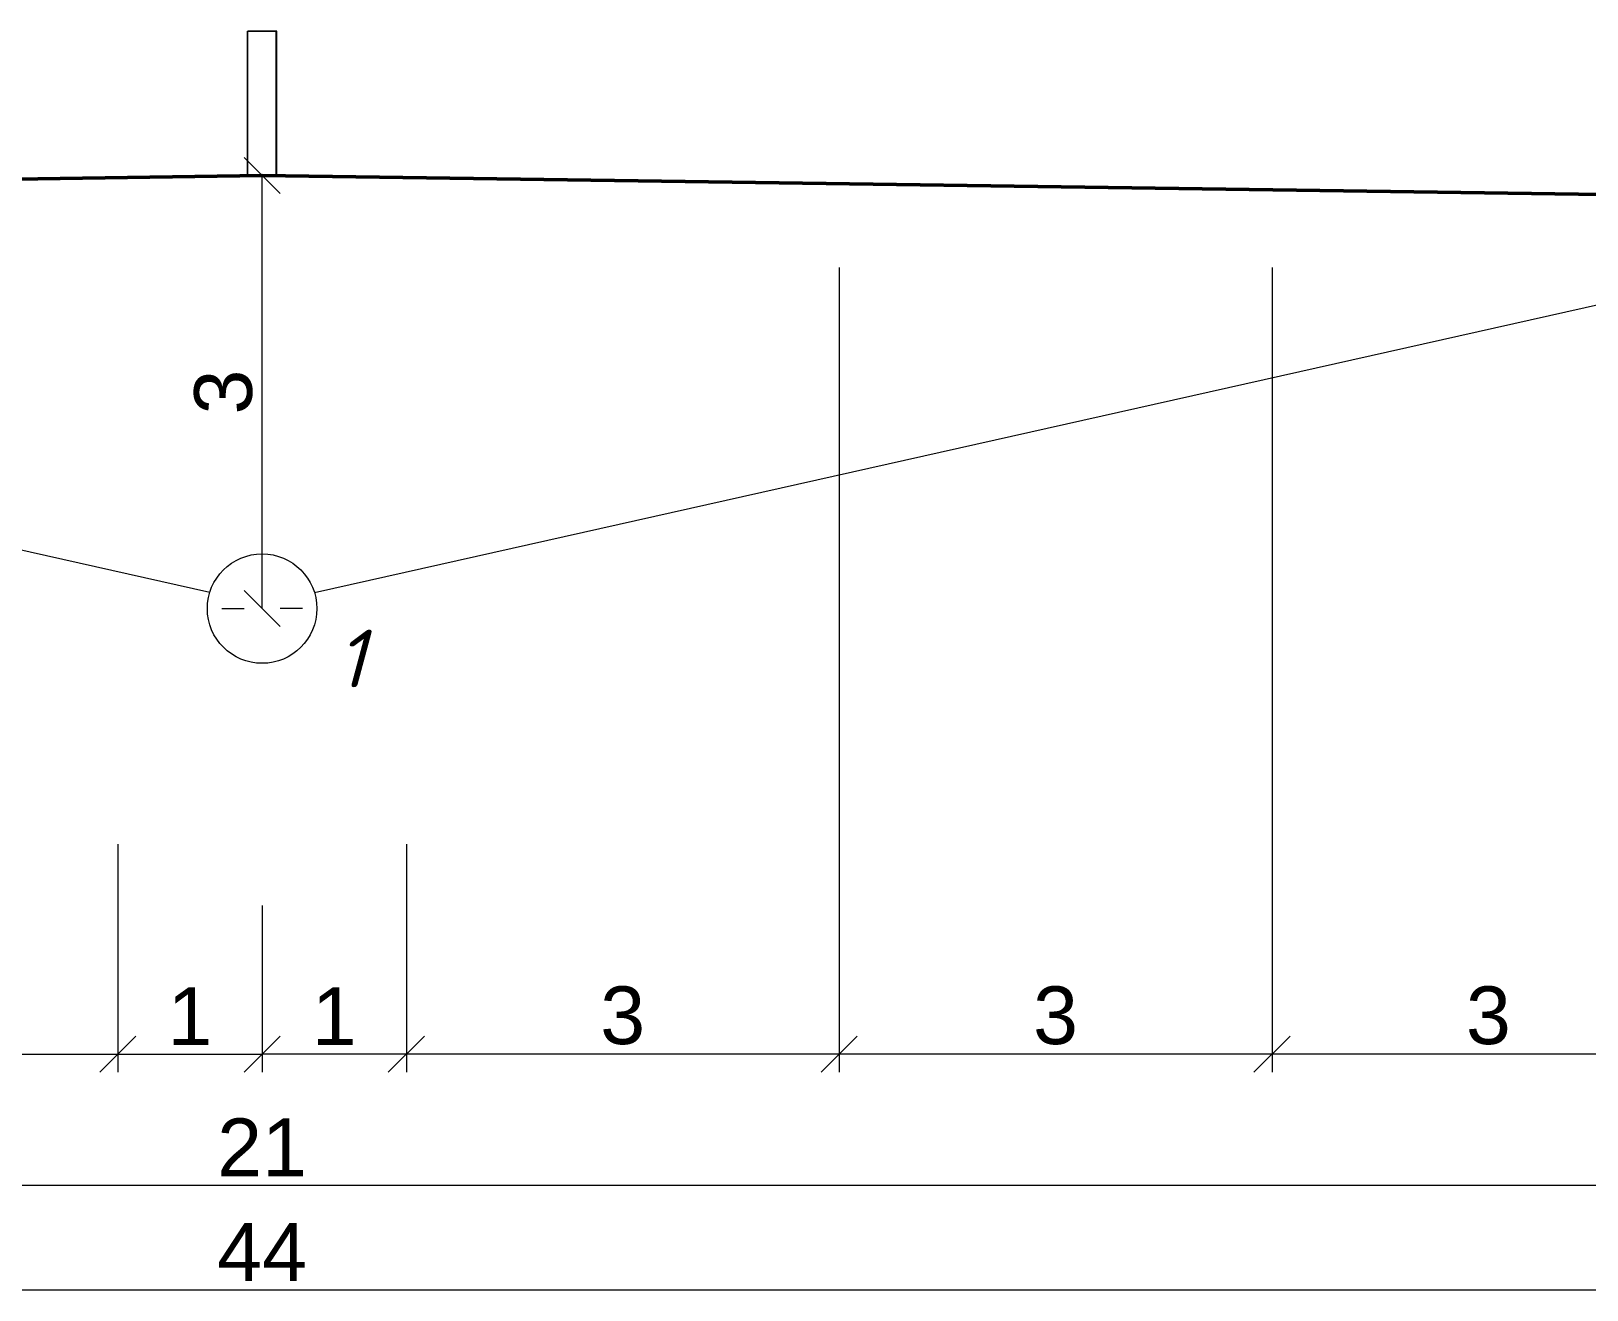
# Model space of a CAD drawing. Header units: millimetres. Extents: x -2123 to 34701, y -1286 to 835.
# Drawn here: x 44.85 to 55.62, y -232.37 to -223.65 of the extents above; entities that cross this region are included whole.
import ezdxf

# ---------------------------------------------------------------- set-up
doc = ezdxf.new("R2010")
doc.units = ezdxf.units.MM
doc.layers.get('0').update_dxf_attribs({"lineweight": 15})
for name, color, linetype, lineweight in [('Дор. Розм.', 7, 'Continuous', 50), ('Линия 0.2', 220, 'Continuous', 20), ('Линия 0.5', 26, 'Continuous', 50), ('Размер', 94, 'Continuous', 15)]:
    doc.layers.add(name, color=color, linetype=linetype, lineweight=lineweight)
doc.styles.get("Standard").update_dxf_attribs({"font": 'arial.ttf'})
doc.styles.add('стиль1', font='isocpeui.ttf')
doc.dimstyles.new('М-100', dxfattribs={"dimscale": 100, "dimtxt": 4, "dimasz": 2.5, "dimexe": 1.25, "dimexo": 3, "dimtad": 1, "dimlfac": 0.001, "dimtxsty": 'Standard', "dimblk": 'OBLIQUE', "dimcen": 2.5, "dimadec": 0, "dimazin": 0, "dimtfac": 1, "dimtmove": 0, "dimatfit": 3, "dimldrblk": 'OBLIQUE', "dimfxl": 1.25, "dimlwd": -1, "dimlwe": -1, "dimarcsym": 0})

# ---------------------------------------------------------------- blocks, each defined once
blk = doc.blocks.new('_Oblique')
at = {"color": 0, "linetype": 'ByBlock', "lineweight": -2}
blk.add_line((-0.5, -0.5), (0.5, 0.5), dxfattribs=at)
blk = doc.blocks.new('*D1141')
at = {"layer": 'Defpoints', "color": 0, "ltscale": 1000, "transparency": 16777216}
for p in [(41596, 17460), (38599, 13466), (38599, 11710)]:
    blk.add_point(p, dxfattribs=at)
at = {"layer": 'Размер', "color": 0, "ltscale": 1000, "transparency": 16777216}
for p, q in [((41596, 17160), (41596, 11585)), ((38599, 13166), (38599, 11585)), ((41596, 11710), (38599, 11710))]:
    blk.add_line(p, q, dxfattribs=at)
at = {"layer": 'Размер', "color": 0, "ltscale": 1000, "transparency": 16777216, "xscale": 250, "yscale": 250, "zscale": 250, "rotation": 180}
blk.add_blockref('_Oblique', (38599, 11710), dxfattribs=at)
at = {"layer": 'Размер', "color": 0, "ltscale": 1000, "transparency": 16777216, "xscale": 250, "yscale": 250, "zscale": 250}
blk.add_blockref('_Oblique', (41596, 11710), dxfattribs=at)
at = {"layer": 'Размер', "color": 0, "ltscale": 1000, "transparency": 16777216, "insert": (40097, 11977), "char_height": 400, "attachment_point": 5}
blk.add_mtext('3', dxfattribs=at)
blk = doc.blocks.new('*D1142')
at = {"layer": 'Defpoints', "color": 0, "ltscale": 1000, "transparency": 16777216}
for p in [(38599, 13466), (37600, 13041), (37600, 11710)]:
    blk.add_point(p, dxfattribs=at)
at = {"layer": 'Размер', "color": 0, "ltscale": 1000, "transparency": 16777216}
for p, q in [((38599, 13166), (38599, 11585)), ((37600, 12741), (37600, 11585)), ((38599, 11710), (37600, 11710))]:
    blk.add_line(p, q, dxfattribs=at)
at = {"layer": 'Размер', "color": 0, "ltscale": 1000, "transparency": 16777216, "xscale": 250, "yscale": 250, "zscale": 250, "rotation": 180}
blk.add_blockref('_Oblique', (37600, 11710), dxfattribs=at)
at = {"layer": 'Размер', "color": 0, "ltscale": 1000, "transparency": 16777216, "xscale": 250, "yscale": 250, "zscale": 250}
blk.add_blockref('_Oblique', (38599, 11710), dxfattribs=at)
at = {"layer": 'Размер', "color": 0, "ltscale": 1000, "transparency": 16777216, "insert": (38100, 11973), "char_height": 400, "attachment_point": 5}
blk.add_mtext('1', dxfattribs=at)
blk = doc.blocks.new('*D1146')
at = {"layer": 'Defpoints', "color": 0, "ltscale": 1000, "transparency": 16777216}
for p in [(37600, 17797), (37621, 17797), (37621, 14797)]:
    blk.add_point(p, dxfattribs=at)
at = {"layer": 'Размер', "color": 0, "ltscale": 1000, "transparency": 16777216}
for p, q in [((37321, 17797), (37475, 17797)), ((37600, 14797), (37600, 17797)), ((37321, 14797), (37475, 14797))]:
    blk.add_line(p, q, dxfattribs=at)
at = {"layer": 'Размер', "color": 0, "ltscale": 1000, "transparency": 16777216, "xscale": 250, "yscale": 250, "zscale": 250}
for p, rotation in [((37600, 17797), 90), ((37600, 14797), 270)]:
    blk.add_blockref('_Oblique', p, dxfattribs=dict(at, rotation=rotation))
at = {"layer": 'Размер', "color": 0, "ltscale": 1000, "transparency": 16777216, "insert": (37333, 16297), "char_height": 400, "attachment_point": 5, "rotation": 90}
blk.add_mtext('3', dxfattribs=at)
blk = doc.blocks.new('*D1147')
at = {"layer": 'Defpoints', "color": 0, "ltscale": 1000, "transparency": 16777216}
for p in [(57590, 13028), (17611, 11710), (57590, 10077)]:
    blk.add_point(p, dxfattribs=at)
at = {"layer": 'Размер', "color": 0, "ltscale": 1000, "transparency": 16777216}
for p, q in [((57590, 12728), (57590, 9952)), ((17611, 11410), (17611, 9952)), ((17611, 10077), (57590, 10077))]:
    blk.add_line(p, q, dxfattribs=at)
at = {"layer": 'Размер', "color": 0, "ltscale": 1000, "transparency": 16777216, "xscale": 250, "yscale": 250, "zscale": 250, "rotation": 180}
blk.add_blockref('_Oblique', (17611, 10077), dxfattribs=at)
at = {"layer": 'Размер', "color": 0, "ltscale": 1000, "transparency": 16777216, "xscale": 250, "yscale": 250, "zscale": 250}
blk.add_blockref('_Oblique', (57590, 10077), dxfattribs=at)
at = {"layer": 'Размер', "color": 0, "ltscale": 1000, "transparency": 16777216, "insert": (37600, 10340), "char_height": 400, "attachment_point": 5}
blk.add_mtext('44', dxfattribs=at)
blk = doc.blocks.new('*D1120')
at = {"layer": 'Defpoints', "color": 0, "ltscale": 1000, "transparency": 16777216}
for p in [(27110, 11710), (48090, 11709), (48090, 10802)]:
    blk.add_point(p, dxfattribs=at)
at = {"layer": 'Размер', "color": 0, "ltscale": 1000, "transparency": 16777216}
for p, q in [((27110, 11410), (27110, 10677)), ((48090, 11409), (48090, 10677)), ((27110, 10802), (48090, 10802))]:
    blk.add_line(p, q, dxfattribs=at)
at = {"layer": 'Размер', "color": 0, "ltscale": 1000, "transparency": 16777216, "xscale": 250, "yscale": 250, "zscale": 250, "rotation": 180}
blk.add_blockref('_Oblique', (27110, 10802), dxfattribs=at)
at = {"layer": 'Размер', "color": 0, "ltscale": 1000, "transparency": 16777216, "xscale": 250, "yscale": 250, "zscale": 250}
blk.add_blockref('_Oblique', (48090, 10802), dxfattribs=at)
at = {"layer": 'Размер', "color": 0, "ltscale": 1000, "transparency": 16777216, "insert": (37600, 11065), "char_height": 400, "attachment_point": 5}
blk.add_mtext('21', dxfattribs=at)
blk = doc.blocks.new('*D1122')
at = {"layer": 'Defpoints', "color": 0, "ltscale": 1000, "transparency": 16777216}
for p in [(44593, 17460), (41596, 13466), (41596, 11710)]:
    blk.add_point(p, dxfattribs=at)
at = {"layer": 'Размер', "color": 0, "ltscale": 1000, "transparency": 16777216}
for p, q in [((44593, 17160), (44593, 11585)), ((41596, 13166), (41596, 11585)), ((44593, 11710), (41596, 11710))]:
    blk.add_line(p, q, dxfattribs=at)
at = {"layer": 'Размер', "color": 0, "ltscale": 1000, "transparency": 16777216, "xscale": 250, "yscale": 250, "zscale": 250, "rotation": 180}
blk.add_blockref('_Oblique', (41596, 11710), dxfattribs=at)
at = {"layer": 'Размер', "color": 0, "ltscale": 1000, "transparency": 16777216, "xscale": 250, "yscale": 250, "zscale": 250}
blk.add_blockref('_Oblique', (44593, 11710), dxfattribs=at)
at = {"layer": 'Размер', "color": 0, "ltscale": 1000, "transparency": 16777216, "insert": (43094, 11977), "char_height": 400, "attachment_point": 5}
blk.add_mtext('3', dxfattribs=at)
blk = doc.blocks.new('*D1123')
at = {"layer": 'Defpoints', "color": 0, "ltscale": 1000, "transparency": 16777216}
for p in [(47590, 15092), (44593, 13466), (44593, 11710)]:
    blk.add_point(p, dxfattribs=at)
at = {"layer": 'Размер', "color": 0, "ltscale": 1000, "transparency": 16777216}
for p, q in [((47590, 14792), (47590, 11585)), ((44593, 13166), (44593, 11585)), ((47590, 11710), (44593, 11710))]:
    blk.add_line(p, q, dxfattribs=at)
at = {"layer": 'Размер', "color": 0, "ltscale": 1000, "transparency": 16777216, "xscale": 250, "yscale": 250, "zscale": 250, "rotation": 180}
blk.add_blockref('_Oblique', (44593, 11710), dxfattribs=at)
at = {"layer": 'Размер', "color": 0, "ltscale": 1000, "transparency": 16777216, "xscale": 250, "yscale": 250, "zscale": 250}
blk.add_blockref('_Oblique', (47590, 11710), dxfattribs=at)
at = {"layer": 'Размер', "color": 0, "ltscale": 1000, "transparency": 16777216, "insert": (46091, 11977), "char_height": 400, "attachment_point": 5}
blk.add_mtext('3', dxfattribs=at)
blk = doc.blocks.new('*D1124')
at = {"layer": 'Defpoints', "color": 0, "ltscale": 1000, "transparency": 16777216}
for p in [(36602, 13466), (37600, 13041), (37600, 11710)]:
    blk.add_point(p, dxfattribs=at)
at = {"layer": 'Размер', "color": 0, "ltscale": 1000, "transparency": 16777216}
for p, q in [((36602, 13166), (36602, 11585)), ((37600, 12741), (37600, 11585)), ((36602, 11710), (37600, 11710))]:
    blk.add_line(p, q, dxfattribs=at)
at = {"layer": 'Размер', "color": 0, "ltscale": 1000, "transparency": 16777216, "xscale": 250, "yscale": 250, "zscale": 250, "rotation": 180}
blk.add_blockref('_Oblique', (36602, 11710), dxfattribs=at)
at = {"layer": 'Размер', "color": 0, "ltscale": 1000, "transparency": 16777216, "xscale": 250, "yscale": 250, "zscale": 250}
blk.add_blockref('_Oblique', (37600, 11710), dxfattribs=at)
at = {"layer": 'Размер', "color": 0, "ltscale": 1000, "transparency": 16777216, "insert": (37101, 11973), "char_height": 400, "attachment_point": 5}
blk.add_mtext('1', dxfattribs=at)
blk = doc.blocks.new('*D1125')
at = {"layer": 'Defpoints', "color": 0, "ltscale": 1000, "transparency": 16777216}
for p in [(37580, 17797), (37600, 17797), (37580, 14797)]:
    blk.add_point(p, dxfattribs=at)
at = {"layer": 'Размер', "color": 0, "ltscale": 1000, "transparency": 16777216}
for p, q in [((37600, 14797), (37600, 17797)), ((37880, 17797), (37725, 17797)), ((37880, 14797), (37725, 14797))]:
    blk.add_line(p, q, dxfattribs=at)
at = {"layer": 'Размер', "color": 0, "ltscale": 1000, "transparency": 16777216, "xscale": 250, "yscale": 250, "zscale": 250}
for p, rotation in [((37600, 17797), 90), ((37600, 14797), 270)]:
    blk.add_blockref('_Oblique', p, dxfattribs=dict(at, rotation=rotation))
at = {"layer": 'Размер', "color": 0, "ltscale": 1000, "transparency": 16777216, "insert": (37333, 16297), "char_height": 400, "attachment_point": 5, "rotation": 90}
blk.add_mtext('3', dxfattribs=at)
blk = doc.blocks.new('*D1128')
at = {"layer": 'Defpoints', "color": 0, "ltscale": 1000, "transparency": 16777216}
for p in [(33605, 17460), (36602, 13466), (36602, 11710)]:
    blk.add_point(p, dxfattribs=at)
at = {"layer": 'Размер', "color": 0, "ltscale": 1000, "transparency": 16777216}
for p, q in [((33605, 17160), (33605, 11585)), ((36602, 13166), (36602, 11585)), ((33605, 11710), (36602, 11710))]:
    blk.add_line(p, q, dxfattribs=at)
at = {"layer": 'Размер', "color": 0, "ltscale": 1000, "transparency": 16777216, "xscale": 250, "yscale": 250, "zscale": 250, "rotation": 180}
blk.add_blockref('_Oblique', (33605, 11710), dxfattribs=at)
at = {"layer": 'Размер', "color": 0, "ltscale": 1000, "transparency": 16777216, "xscale": 250, "yscale": 250, "zscale": 250}
blk.add_blockref('_Oblique', (36602, 11710), dxfattribs=at)
at = {"layer": 'Размер', "color": 0, "ltscale": 1000, "transparency": 16777216, "insert": (35103, 11977), "char_height": 400, "attachment_point": 5}
blk.add_mtext('3', dxfattribs=at)
blk = doc.blocks.new('*D1129')
at = {"layer": 'Defpoints', "color": 0, "ltscale": 1000, "transparency": 16777216}
for p in [(36602, 13466), (37600, 13041), (37600, 11710)]:
    blk.add_point(p, dxfattribs=at)
at = {"layer": 'Размер', "color": 0, "ltscale": 1000, "transparency": 16777216}
for p, q in [((36602, 13166), (36602, 11585)), ((37600, 12741), (37600, 11585)), ((36602, 11710), (37600, 11710))]:
    blk.add_line(p, q, dxfattribs=at)
at = {"layer": 'Размер', "color": 0, "ltscale": 1000, "transparency": 16777216, "xscale": 250, "yscale": 250, "zscale": 250, "rotation": 180}
blk.add_blockref('_Oblique', (36602, 11710), dxfattribs=at)
at = {"layer": 'Размер', "color": 0, "ltscale": 1000, "transparency": 16777216, "xscale": 250, "yscale": 250, "zscale": 250}
blk.add_blockref('_Oblique', (37600, 11710), dxfattribs=at)
at = {"layer": 'Размер', "color": 0, "ltscale": 1000, "transparency": 16777216, "insert": (37101, 11973), "char_height": 400, "attachment_point": 5}
blk.add_mtext('1', dxfattribs=at)
blk = doc.blocks.new('2')
at = {"layer": 'Линия 0.2', "color": 0, "ltscale": 1000}
for p, q in [((37238.062, 14908.353), (27710.613, 17046.783)), ((37962.355, 14908.353), (47489.804, 17046.783))]:
    blk.add_line(p, q, dxfattribs=at)
blk.add_circle((37600.209, 14796.77), 378.947, dxfattribs=at)
blk.add_circle((37600.209, 14796.77), 378.947, dxfattribs=at)
at = {"layer": 'Линия 0.5', "color": 0, "ltscale": 1000}
for p, q in [((27109.918, 17646.783), (37601.613, 17796.783)), ((48090.499, 17646.783), (37598.804, 17796.783))]:
    blk.add_line(p, q, dxfattribs=at)
at = {"layer": 'Размер', "color": 0, "ltscale": 1000}
for p, q in [((37498.804, 17796.783), (37498.804, 18796.783)), ((37498.804, 18796.783), (37698.804, 18796.783)), ((37498.804, 17796.783), (37498.804, 18796.783)), ((37498.804, 18796.783), (37698.804, 18796.783)), ((37501.613, 17796.783), (37501.613, 18796.783)), ((37701.613, 18796.783), (37501.613, 18796.783)), ((37501.613, 17796.783), (37501.613, 18796.783)), ((37701.613, 18796.783), (37501.613, 18796.783)), ((37698.804, 17796.783), (37698.804, 18796.783)), ((37698.804, 17796.783), (37698.804, 18796.783)), ((37701.613, 17796.783), (37701.613, 18796.783)), ((37701.613, 17796.783), (37701.613, 18796.783))]:
    blk.add_line(p, q, dxfattribs=at)
at = {"color": 0, "ltscale": 1000, "insert": (38313.253, 14650.992), "char_height": 400, "width": 760, "attachment_point": 3, "style": 'стиль1'}
blk.add_mtext('{\\fISOCPEUR|b0|i1|c204|p34;1}', dxfattribs=at)
at = {"layer": 'Размер', "color": 0, "ltscale": 1000}
for base, p1, p2, angle, picture, middle in [((37600.209, 17796.77), (37620.815, 14796.77), (37620.815, 17796.77), 90, '*D1146', (37333.343, 16296.77)), ((37600.209, 17796.77), (37579.602, 14796.77), (37579.602, 17796.77), 90, '*D1125', (37333.343, 16296.77)), ((36601.613, 11709.785), (33604.613, 17460.381), (36601.613, 13466.365), 0, '*D1128', (35103.113, 11976.651)), ((38598.804, 11709.785), (41595.804, 17460.381), (38598.804, 13466.365), 180, '*D1141', (40097.304, 11976.651)), ((41595.804, 11709.785), (44592.804, 17460.381), (41595.804, 13466.365), 180, '*D1122', (43094.304, 11976.651)), ((44592.804, 11709.785), (47589.804, 15091.572), (44592.804, 13466.365), 180, '*D1123', (46091.304, 11976.651)), ((37600.209, 11709.785), (36601.613, 13466.365), (37600.209, 13040.777), 0, '*D1124', (37100.911, 11973.104)), ((37600.209, 11709.785), (36601.613, 13466.365), (37600.209, 13040.777), 0, '*D1129', (37100.911, 11973.104)), ((37600.209, 11709.785), (38598.804, 13466.365), (37600.209, 13040.777), 180, '*D1142', (38099.506, 11973.104))]:
    dim = blk.add_linear_dim(base=base, p1=p1, p2=p2, angle=angle, dimstyle='М-100', dxfattribs=at)
    dim.commit()
    dim.dimension.update_dxf_attribs({"geometry": picture, "text_midpoint": middle})
dim = blk.add_linear_dim(base=(57589.804, 10077.164), p1=(17610.613, 11709.785), p2=(57589.804, 13028.099), text='44', dimstyle='М-100', dxfattribs=at)
dim.commit()
dim.dimension.update_dxf_attribs({"geometry": '*D1147', "text_midpoint": (37600.209, 10077.164), "dimtype": 160})
dim = blk.add_linear_dim(base=(48089.804, 10801.546), p1=(27109.918, 11709.785), p2=(48089.804, 11709.09), text='21', dimstyle='М-100', dxfattribs=at)
dim.commit()
dim.dimension.update_dxf_attribs({"geometry": '*D1120', "text_midpoint": (37599.861, 11064.865)})

msp = doc.modelspace()

# ---------------------------------------------------------------- block references
at = {"layer": 'Дор. Розм.', "xscale": 0.001, "yscale": 0.001, "zscale": 0.001}
msp.add_blockref('2', (8.851, -242.448), dxfattribs=at)

doc.saveas('drawing.dxf')
